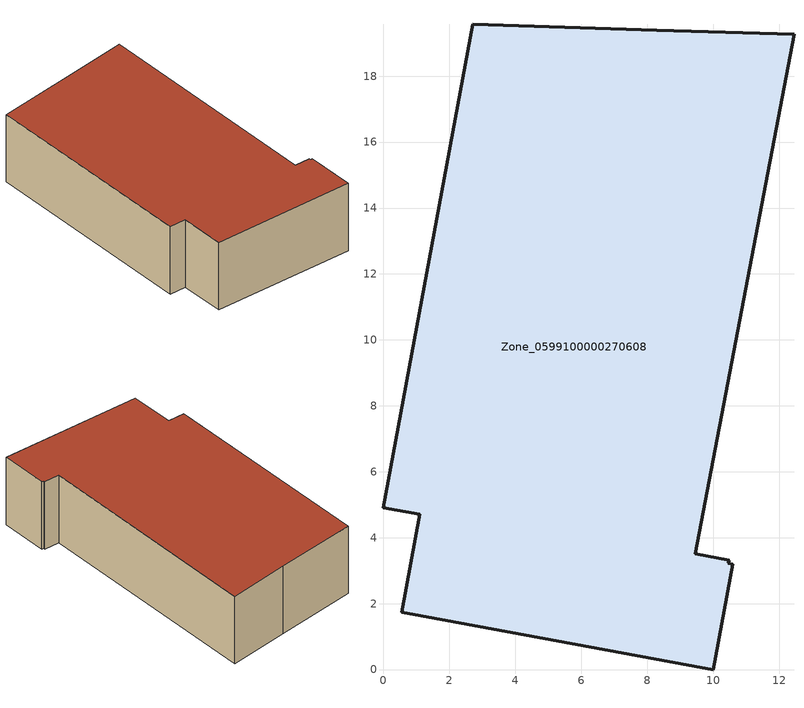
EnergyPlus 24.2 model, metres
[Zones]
Zone_0599100000270608
 floor ground (C_G): 9.45,3.51 10.48,3.32 10.46,3.22 10.59,3.19 10,0 0.56,1.74 1.1,4.71 0,4.91 2.71,19.57 8.29,19.39 12.45,19.27 z0
 wall outside (C_F): 8.29,19.39 2.71,19.57 0,4.91 1.1,4.71 0.56,1.74 10,0 10.59,3.19 10.46,3.22 10.48,3.32 9.45,3.51 12.45,19.27 8.29,19.39 z0:4.67
 roof outside (C_R): 10.48,3.32 9.45,3.51 12.45,19.27 8.29,19.39 2.71,19.57 0,4.91 1.1,4.71 0.56,1.74 10,0 10.59,3.19 10.46,3.22 z4.67
[BUILDING]
Pand.0599100000270608: North Axis=0; Terrain=City; Loads Convergence Tolerance Value=0.04; Temperature Convergence Tolerance Value=0.4; Solar Distribution=FullExterior; Maximum Number of Warmup Days=25; Minimum Number of Warmup Days=1
[Site:Location]
Rotterdam.The.Hague.AP_ZH_NLD Design_Conditions: Latitude=51.96; Longitude=4.45; Time Zone=1; Elevation=-4.5
[SITE:GROUNDTEMPERATURE:BUILDINGSURFACE]
18, 18, 18, 18, 18, 18, 18, 18, 18, 18, 18, 18
[MATERIAL] Thermal Absorptance=0.9; Solar Absorptance=0.7; Visible Absorptance=0.7
Name | Roughness | Thickness | Conductivity | Density | Specific Heat
G.D.1965 | MediumSmooth | 0.15 | 1 | 540 | 1210
F.D.1965 | Rough | 0.3 | 0.857143 | 1920 | 840
R.D.1965 | MediumRough | 0.2 | 0.08 | 1500 | 1000
[CONSTRUCTION]
C_G: G.D.1965
C_F: F.D.1965
C_R: R.D.1965
[ZONE]
Zone_0599100000270608: Type=1; Multiplier=1; Ceiling Height=Autocalculate; Volume=Autocalculate; Floor Area=autocalculate; Part of Total Floor Area=Yes
[ZONEINFILTRATION:DESIGNFLOWRATE]
Infil_Zone_0599100000270608: Zone or ZoneList or Space or SpaceList=Zone_0599100000270608; Schedule=AlwaysOn; Design Flow Rate Calculation Method=Flow/Area; Flow Rate per Floor Area=0.0042; Constant Term Coefficient=1; Temperature Term Coefficient=0; Velocity Term Coefficient=0; Velocity Squared Term Coefficient=0
[HVACTEMPLATE:ZONE:IDEALLOADSAIRSYSTEM]
Zone_0599100000270608: Maximum Heating Supply Air Temperature=50; Minimum Cooling Supply Air Temperature=13; Maximum Heating Supply Air Humidity Ratio=0.0156; Minimum Cooling Supply Air Humidity Ratio=0.0077; Heating Limit=NoLimit; Cooling Limit=NoLimit; Dehumidification Control Type=ConstantSensibleHeatRatio; Cooling Sensible Heat Ratio=0.7; Dehumidification Setpoint=60; Humidification Control Type=None; Humidification Setpoint=30; Outdoor Air Method=None; Outdoor Air Flow Rate per Person=0.00944; Outdoor Air Flow Rate per Zone Floor Area=0; Outdoor Air Flow Rate per Zone=0; Demand Controlled Ventilation Type=None; Outdoor Air Economizer Type=NoEconomizer; Heat Recovery Type=None; Sensible Heat Recovery Effectiveness=0.7; Latent Heat Recovery Effectiveness=0.65
[ZONECONTROL:THERMOSTAT]
ThermostatControl_Zone_0599100000270608: Zone or ZoneList=Zone_0599100000270608; Control Type Schedule=DualSetpointControlType; Control 1=Thermostat_Zone_0599100000270608; Temperature Difference Between Cutout And Setpoint=0
[THERMOSTATSETPOINT:DUALSETPOINT]
Thermostat_Zone_0599100000270608: Heating Setpoint Temperature Schedule=HeatingSetpoint_Zone_0599100000270608; Cooling Setpoint Temperature Schedule=CoolingSetpoint_Zone_0599100000270608
[SCHEDULE:COMPACT]
HeatingSetpoint_Zone_0599100000270608: Through: 12/31, For: AllDays, Until: 24:00, 21
CoolingSetpoint_Zone_0599100000270608: Through: 12/31, For: AllDays, Until: 24:00, 24
DualSetpointControlType: Through: 12/31, For: AllDays, Until: 24:00, 4
AlwaysOn: Through: 12/31, For: AllDays, Until: 24:00, 1
